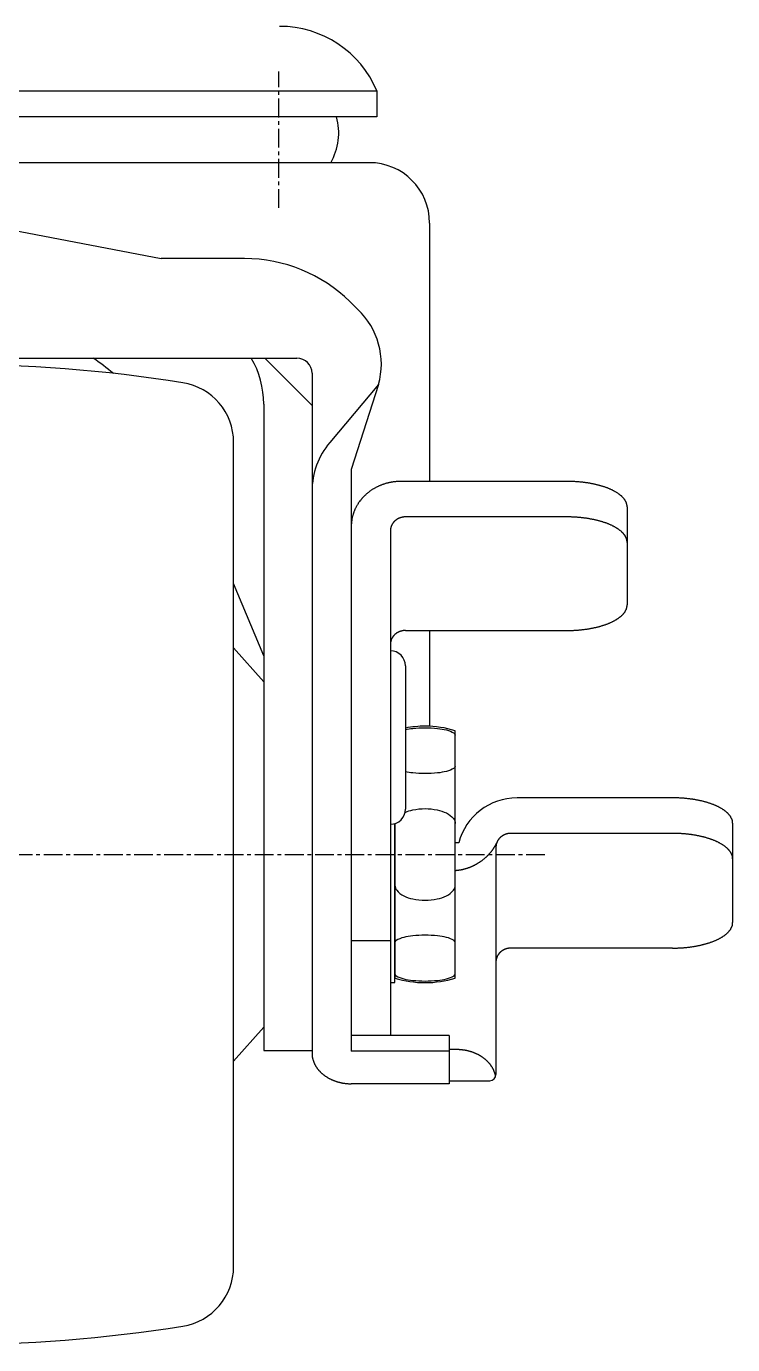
# Model space of a CAD drawing. Extents: x -3425 to -3153, y -902 to -450.
# Drawn here: x -3377.7 to -3330.8, y -720 to -632.6 of the extents above; entities that cross this region are included whole.
import ezdxf

# ---------------------------------------------------------------- set-up
doc = ezdxf.new("R2010")
doc.units = 0
doc.linetypes.add('CENTER', pattern=[2, 1.25, -0.25, 0.25, -0.25])
doc.layers.get('0').update_dxf_attribs({"linetype": 'CONTINUOUS'})
doc.layers.add('CENTER', color=1, linetype='CENTER')

msp = doc.modelspace()

# ---------------------------------------------------------------- linework, layer by layer
at = {"color": 7, "linetype": 'CONTINUOUS'}
for p, q in [((-3411.42, -636.875), (-3354.42, -636.875)), ((-3354.42, -636.875), (-3354.42, -638.594)), ((-3354.42, -638.594), (-3411.42, -638.594)), ((-3354.92, -641.632), (-3410.92, -641.632)), ((-3350.92, -645.632), (-3350.92, -662.761)), ((-3379.12, -645.989), (-3368.73, -647.992)), ((-3363.195, -647.992), (-3368.73, -647.992)), ((-3356.205, -650.841), (-3355.678, -651.356)), ((-3392.62, -654.592), (-3359.72, -654.592)), ((-3358.72, -657.723), (-3361.851, -654.592)), ((-3358.72, -655.592), (-3358.72, -700.65)), ((-3354.311, -656.338), (-3357.544, -660.177)), ((-3354.311, -656.338), (-3356.12, -661.979)), ((-3361.92, -657.632), (-3361.92, -700.492)), ((-3363.92, -714.813), (-3363.92, -660.171)), ((-3356.12, -661.979), (-3356.12, -700.537)), ((-3341.82, -662.761), (-3352.82, -662.761)), ((-3337.82, -664.452), (-3337.82, -670.956)), ((-3356.12, -665.752), (-3356.12, -699.492)), ((-3341.82, -665.118), (-3352.52, -665.118)), ((-3353.52, -666.024), (-3353.52, -699.492)), ((-3361.92, -674.321), (-3363.92, -669.533)), ((-3352.52, -672.647), (-3341.82, -672.647)), ((-3350.92, -672.647), (-3350.92, -678.999)), ((-3363.92, -673.792), (-3361.92, -676.042)), ((-3352.52, -674.992), (-3352.52, -684.492)), ((-3349.22, -695.692), (-3349.22, -679.292)), ((-3334.82, -683.74), (-3345.12, -683.74)), ((-3353.22, -685.446), (-3353.22, -695.692)), ((-3353.22, -695.992), (-3353.22, -685.446)), ((-3330.82, -685.43), (-3330.82, -692.013)), ((-3348.987, -686.717), (-3349.22, -686.717)), ((-3334.82, -686.096), (-3345.52, -686.096)), ((-3346.52, -687.002), (-3346.52, -702.092)), ((-3356.12, -693.202), (-3353.52, -693.202)), ((-3334.82, -693.703), (-3345.52, -693.703)), ((-3353.52, -695.992), (-3353.22, -695.992)), ((-3363.92, -701.192), (-3361.92, -698.942)), ((-3349.62, -699.492), (-3356.12, -699.492)), ((-3349.62, -699.492), (-3349.62, -702.697)), ((-3361.92, -700.492), (-3358.72, -700.492)), ((-3349.62, -700.537), (-3356.12, -700.537)), ((-3349.12, -700.433), (-3349.62, -700.433)), ((-3349.62, -702.492), (-3346.92, -702.492)), ((-3349.62, -702.697), (-3356.12, -702.697))]:
    msp.add_line(p, q, dxfattribs=at)
for points in [[(-3352.52, -679.216, -0.028148), (-3352.043, -679.141, -0.025435), (-3351.22, -679.099, -0.025435), (-3350.396, -679.141, -0.034987), (-3349.805, -679.243, -0.0739), (-3349.3, -679.45, -0.264449), (-3349.22, -679.591)], [(-3349.22, -681.64, -0.264449), (-3349.3, -681.781, -0.0739), (-3349.805, -681.988, -0.034987), (-3350.396, -682.091, -0.025435), (-3351.22, -682.133, -0.025435), (-3352.043, -682.091, -0.028148), (-3352.52, -682.015, -0.028148)], [(-3352.542, -684.704, -0.054071), (-3352.029, -684.54, -0.050387), (-3351.22, -684.458, -0.050387), (-3350.41, -684.54, -0.064221), (-3349.805, -684.746, -0.103862), (-3349.341, -685.111, -0.176531), (-3349.22, -685.443)], [(-3353.22, -689.54, 0.176531), (-3353.098, -689.873, 0.103862), (-3352.634, -690.237, 0.064221), (-3352.029, -690.444, 0.050387), (-3351.22, -690.526, 0.050387), (-3350.41, -690.444, 0.064221), (-3349.805, -690.237, 0.103862), (-3349.341, -689.873, 0.176531), (-3349.22, -689.54, 0.176531)], [(-3349.22, -693.344, 0.264449), (-3349.3, -693.203, 0.0739), (-3349.805, -692.995, 0.034987), (-3350.396, -692.893, 0.025435), (-3351.22, -692.851, 0.025435), (-3352.043, -692.893, 0.034987), (-3352.634, -692.995, 0.0739), (-3353.139, -693.203, 0.264449), (-3353.22, -693.344, 0.264449)], [(-3353.22, -695.392, 0.264449), (-3353.139, -695.534, 0.0739), (-3352.634, -695.741, 0.034987), (-3352.043, -695.843, 0.025435), (-3351.22, -695.885, 0.025435), (-3350.396, -695.843, 0.034987), (-3349.805, -695.741, 0.0739), (-3349.3, -695.534, 0.264449), (-3349.22, -695.392, 0.264449)]]:
    msp.add_lwpolyline(points, format="xyb", dxfattribs=at)
for points in [[(-3352.82, -662.761, 0), (-3352.86, -662.762, 0), (-3352.9, -662.762, 0), (-3352.94, -662.763, 0), (-3352.98, -662.765, 0), (-3353.02, -662.767, 0), (-3353.06, -662.77, 0), (-3353.1, -662.772, 0), (-3353.14, -662.776, 0), (-3353.18, -662.78, 0), (-3353.22, -662.784, 0), (-3353.26, -662.789, 0), (-3353.3, -662.794, 0), (-3353.34, -662.799, 0), (-3353.38, -662.805, 0), (-3353.42, -662.812, 0), (-3353.46, -662.819, 0), (-3353.5, -662.826, 0), (-3353.54, -662.834, 0), (-3353.58, -662.842, 0), (-3353.62, -662.851, 0), (-3353.66, -662.86, 0), (-3353.7, -662.87, 0), (-3353.74, -662.88, 0), (-3353.78, -662.89, 0), (-3353.82, -662.901, 0), (-3353.85, -662.912, 0), (-3353.89, -662.924, 0), (-3353.93, -662.936, 0), (-3353.97, -662.949, 0), (-3354.01, -662.962, 0), (-3354.04, -662.975, 0), (-3354.08, -662.989, 0), (-3354.12, -663.003, 0), (-3354.16, -663.018, 0), (-3354.19, -663.033, 0), (-3354.23, -663.049, 0), (-3354.27, -663.064, 0), (-3354.3, -663.081, 0), (-3354.34, -663.098, 0), (-3354.38, -663.115, 0), (-3354.41, -663.132, 0), (-3354.45, -663.15, 0), (-3354.48, -663.168, 0), (-3354.52, -663.187, 0), (-3354.55, -663.206, 0), (-3354.59, -663.225, 0), (-3354.62, -663.245, 0), (-3354.65, -663.265, 0), (-3354.69, -663.286, 0), (-3354.72, -663.307, 0), (-3354.75, -663.328, 0), (-3354.79, -663.35, 0), (-3354.82, -663.372, 0), (-3354.85, -663.394, 0), (-3354.88, -663.417, 0), (-3354.91, -663.44, 0), (-3354.94, -663.464, 0), (-3354.98, -663.488, 0), (-3355.01, -663.512, 0), (-3355.04, -663.536, 0), (-3355.07, -663.561, 0), (-3355.1, -663.586, 0), (-3355.12, -663.612, 0), (-3355.15, -663.637, 0), (-3355.18, -663.664, 0), (-3355.21, -663.69, 0), (-3355.24, -663.717, 0), (-3355.26, -663.744, 0), (-3355.29, -663.771, 0), (-3355.32, -663.799, 0), (-3355.34, -663.827, 0), (-3355.37, -663.855, 0), (-3355.4, -663.883, 0), (-3355.42, -663.912, 0), (-3355.45, -663.941, 0), (-3355.47, -663.971, 0), (-3355.49, -664, 0), (-3355.52, -664.03, 0), (-3355.54, -664.06, 0), (-3355.56, -664.091, 0), (-3355.59, -664.121, 0), (-3355.61, -664.152, 0), (-3355.63, -664.183, 0), (-3355.65, -664.215, 0), (-3355.67, -664.246, 0), (-3355.69, -664.278, 0), (-3355.71, -664.31, 0), (-3355.73, -664.342, 0), (-3355.75, -664.375, 0), (-3355.77, -664.408, 0), (-3355.79, -664.44, 0), (-3355.8, -664.474, 0), (-3355.82, -664.507, 0), (-3355.84, -664.54, 0), (-3355.85, -664.574, 0), (-3355.87, -664.608, 0), (-3355.88, -664.642, 0), (-3355.9, -664.676, 0), (-3355.91, -664.71, 0), (-3355.93, -664.745, 0), (-3355.94, -664.779, 0), (-3355.95, -664.814, 0), (-3355.97, -664.849, 0), (-3355.98, -664.884, 0), (-3355.99, -664.919, 0), (-3356, -664.955, 0), (-3356.01, -664.99, 0), (-3356.02, -665.026, 0), (-3356.03, -665.061, 0), (-3356.04, -665.097, 0), (-3356.05, -665.133, 0), (-3356.06, -665.169, 0), (-3356.06, -665.205, 0), (-3356.07, -665.241, 0), (-3356.08, -665.277, 0), (-3356.08, -665.313, 0), (-3356.09, -665.35, 0), (-3356.09, -665.386, 0), (-3356.1, -665.423, 0), (-3356.1, -665.459, 0), (-3356.11, -665.496, 0), (-3356.11, -665.532, 0), (-3356.11, -665.569, 0), (-3356.12, -665.606, 0), (-3356.12, -665.642, 0), (-3356.12, -665.679, 0), (-3356.12, -665.716, 0), (-3356.12, -665.752, 0)], [(-3337.82, -664.452, 0), (-3337.82, -664.431, 0), (-3337.82, -664.41, 0), (-3337.82, -664.39, 0), (-3337.82, -664.369, 0), (-3337.83, -664.348, 0), (-3337.83, -664.328, 0), (-3337.83, -664.307, 0), (-3337.84, -664.286, 0), (-3337.84, -664.266, 0), (-3337.85, -664.245, 0), (-3337.86, -664.224, 0), (-3337.86, -664.204, 0), (-3337.87, -664.183, 0), (-3337.88, -664.163, 0), (-3337.89, -664.142, 0), (-3337.9, -664.122, 0), (-3337.91, -664.102, 0), (-3337.92, -664.082, 0), (-3337.93, -664.061, 0), (-3337.94, -664.041, 0), (-3337.95, -664.021, 0), (-3337.96, -664.001, 0), (-3337.98, -663.981, 0), (-3337.99, -663.961, 0), (-3338.01, -663.941, 0), (-3338.02, -663.922, 0), (-3338.04, -663.902, 0), (-3338.05, -663.882, 0), (-3338.07, -663.863, 0), (-3338.09, -663.844, 0), (-3338.11, -663.824, 0), (-3338.12, -663.805, 0), (-3338.14, -663.786, 0), (-3338.16, -663.767, 0), (-3338.18, -663.748, 0), (-3338.2, -663.729, 0), (-3338.22, -663.71, 0), (-3338.25, -663.692, 0), (-3338.27, -663.673, 0), (-3338.29, -663.655, 0), (-3338.32, -663.637, 0), (-3338.34, -663.619, 0), (-3338.36, -663.601, 0), (-3338.39, -663.583, 0), (-3338.41, -663.565, 0), (-3338.44, -663.548, 0), (-3338.47, -663.53, 0), (-3338.49, -663.513, 0), (-3338.52, -663.496, 0), (-3338.55, -663.479, 0), (-3338.58, -663.462, 0), (-3338.61, -663.445, 0), (-3338.64, -663.428, 0), (-3338.67, -663.412, 0), (-3338.7, -663.396, 0), (-3338.73, -663.379, 0), (-3338.76, -663.364, 0), (-3338.79, -663.348, 0), (-3338.82, -663.332, 0), (-3338.86, -663.317, 0), (-3338.89, -663.301, 0), (-3338.92, -663.286, 0), (-3338.96, -663.271, 0), (-3338.99, -663.257, 0), (-3339.03, -663.242, 0), (-3339.06, -663.228, 0), (-3339.1, -663.213, 0), (-3339.13, -663.199, 0), (-3339.17, -663.186, 0), (-3339.21, -663.172, 0), (-3339.24, -663.158, 0), (-3339.28, -663.145, 0), (-3339.32, -663.132, 0), (-3339.36, -663.119, 0), (-3339.4, -663.107, 0), (-3339.44, -663.094, 0), (-3339.48, -663.082, 0), (-3339.52, -663.07, 0), (-3339.56, -663.058, 0), (-3339.6, -663.046, 0), (-3339.64, -663.035, 0), (-3339.68, -663.024, 0), (-3339.72, -663.013, 0), (-3339.76, -663.002, 0), (-3339.81, -662.991, 0), (-3339.85, -662.981, 0), (-3339.89, -662.971, 0), (-3339.93, -662.961, 0), (-3339.98, -662.951, 0), (-3340.02, -662.942, 0), (-3340.07, -662.933, 0), (-3340.11, -662.924, 0), (-3340.15, -662.915, 0), (-3340.2, -662.906, 0), (-3340.24, -662.898, 0), (-3340.29, -662.89, 0), (-3340.33, -662.882, 0), (-3340.38, -662.875, 0), (-3340.43, -662.867, 0), (-3340.47, -662.86, 0), (-3340.52, -662.853, 0), (-3340.56, -662.847, 0), (-3340.61, -662.84, 0), (-3340.66, -662.834, 0), (-3340.71, -662.828, 0), (-3340.75, -662.823, 0), (-3340.8, -662.817, 0), (-3340.85, -662.812, 0), (-3340.9, -662.807, 0), (-3340.94, -662.803, 0), (-3340.99, -662.798, 0), (-3341.04, -662.794, 0), (-3341.09, -662.79, 0), (-3341.14, -662.786, 0), (-3341.18, -662.783, 0), (-3341.23, -662.78, 0), (-3341.28, -662.777, 0), (-3341.33, -662.774, 0), (-3341.38, -662.772, 0), (-3341.43, -662.77, 0), (-3341.48, -662.768, 0), (-3341.53, -662.766, 0), (-3341.57, -662.765, 0), (-3341.62, -662.763, 0), (-3341.67, -662.763, 0), (-3341.72, -662.762, 0), (-3341.77, -662.762, 0), (-3341.82, -662.761, 0)], [(-3352.52, -665.118, 0), (-3352.53, -665.118, 0), (-3352.54, -665.118, 0), (-3352.56, -665.118, 0), (-3352.57, -665.119, 0), (-3352.58, -665.12, 0), (-3352.59, -665.12, 0), (-3352.61, -665.121, 0), (-3352.62, -665.122, 0), (-3352.63, -665.123, 0), (-3352.64, -665.125, 0), (-3352.65, -665.126, 0), (-3352.67, -665.128, 0), (-3352.68, -665.129, 0), (-3352.69, -665.131, 0), (-3352.7, -665.133, 0), (-3352.71, -665.135, 0), (-3352.73, -665.138, 0), (-3352.74, -665.14, 0), (-3352.75, -665.142, 0), (-3352.76, -665.145, 0), (-3352.77, -665.148, 0), (-3352.79, -665.151, 0), (-3352.8, -665.154, 0), (-3352.81, -665.157, 0), (-3352.82, -665.16, 0), (-3352.83, -665.164, 0), (-3352.84, -665.167, 0), (-3352.86, -665.171, 0), (-3352.87, -665.175, 0), (-3352.88, -665.179, 0), (-3352.89, -665.183, 0), (-3352.9, -665.187, 0), (-3352.91, -665.191, 0), (-3352.92, -665.196, 0), (-3352.94, -665.2, 0), (-3352.95, -665.205, 0), (-3352.96, -665.21, 0), (-3352.97, -665.215, 0), (-3352.98, -665.22, 0), (-3352.99, -665.225, 0), (-3353, -665.23, 0), (-3353.01, -665.236, 0), (-3353.02, -665.241, 0), (-3353.03, -665.247, 0), (-3353.04, -665.253, 0), (-3353.05, -665.258, 0), (-3353.06, -665.264, 0), (-3353.08, -665.271, 0), (-3353.09, -665.277, 0), (-3353.1, -665.283, 0), (-3353.11, -665.29, 0), (-3353.12, -665.296, 0), (-3353.13, -665.303, 0), (-3353.13, -665.31, 0), (-3353.14, -665.317, 0), (-3353.15, -665.324, 0), (-3353.16, -665.331, 0), (-3353.17, -665.338, 0), (-3353.18, -665.345, 0), (-3353.19, -665.353, 0), (-3353.2, -665.36, 0), (-3353.21, -665.368, 0), (-3353.22, -665.375, 0), (-3353.23, -665.383, 0), (-3353.24, -665.391, 0), (-3353.24, -665.399, 0), (-3353.25, -665.407, 0), (-3353.26, -665.416, 0), (-3353.27, -665.424, 0), (-3353.28, -665.432, 0), (-3353.28, -665.441, 0), (-3353.29, -665.449, 0), (-3353.3, -665.458, 0), (-3353.31, -665.467, 0), (-3353.32, -665.475, 0), (-3353.32, -665.484, 0), (-3353.33, -665.493, 0), (-3353.34, -665.502, 0), (-3353.34, -665.511, 0), (-3353.35, -665.521, 0), (-3353.36, -665.53, 0), (-3353.36, -665.539, 0), (-3353.37, -665.549, 0), (-3353.38, -665.558, 0), (-3353.38, -665.568, 0), (-3353.39, -665.577, 0), (-3353.4, -665.587, 0), (-3353.4, -665.597, 0), (-3353.41, -665.607, 0), (-3353.41, -665.617, 0), (-3353.42, -665.627, 0), (-3353.42, -665.637, 0), (-3353.43, -665.647, 0), (-3353.43, -665.657, 0), (-3353.44, -665.667, 0), (-3353.44, -665.677, 0), (-3353.45, -665.688, 0), (-3353.45, -665.698, 0), (-3353.46, -665.708, 0), (-3353.46, -665.719, 0), (-3353.47, -665.729, 0), (-3353.47, -665.74, 0), (-3353.47, -665.75, 0), (-3353.48, -665.761, 0), (-3353.48, -665.772, 0), (-3353.48, -665.782, 0), (-3353.49, -665.793, 0), (-3353.49, -665.804, 0), (-3353.49, -665.815, 0), (-3353.5, -665.826, 0), (-3353.5, -665.836, 0), (-3353.5, -665.847, 0), (-3353.5, -665.858, 0), (-3353.5, -665.869, 0), (-3353.51, -665.88, 0), (-3353.51, -665.891, 0), (-3353.51, -665.902, 0), (-3353.51, -665.913, 0), (-3353.51, -665.924, 0), (-3353.51, -665.935, 0), (-3353.52, -665.946, 0), (-3353.52, -665.957, 0), (-3353.52, -665.969, 0), (-3353.52, -665.98, 0), (-3353.52, -665.991, 0), (-3353.52, -666.002, 0), (-3353.52, -666.013, 0), (-3353.52, -666.024, 0)], [(-3337.82, -666.808, 0), (-3337.82, -666.788, 0), (-3337.82, -666.767, 0), (-3337.82, -666.746, 0), (-3337.82, -666.725, 0), (-3337.83, -666.705, 0), (-3337.83, -666.684, 0), (-3337.83, -666.663, 0), (-3337.84, -666.643, 0), (-3337.84, -666.622, 0), (-3337.85, -666.601, 0), (-3337.86, -666.581, 0), (-3337.86, -666.56, 0), (-3337.87, -666.54, 0), (-3337.88, -666.519, 0), (-3337.89, -666.499, 0), (-3337.9, -666.479, 0), (-3337.91, -666.458, 0), (-3337.92, -666.438, 0), (-3337.93, -666.418, 0), (-3337.94, -666.398, 0), (-3337.95, -666.377, 0), (-3337.96, -666.357, 0), (-3337.98, -666.337, 0), (-3337.99, -666.318, 0), (-3338.01, -666.298, 0), (-3338.02, -666.278, 0), (-3338.04, -666.258, 0), (-3338.05, -666.239, 0), (-3338.07, -666.219, 0), (-3338.09, -666.2, 0), (-3338.11, -666.181, 0), (-3338.12, -666.161, 0), (-3338.14, -666.142, 0), (-3338.16, -666.123, 0), (-3338.18, -666.104, 0), (-3338.2, -666.086, 0), (-3338.22, -666.067, 0), (-3338.25, -666.048, 0), (-3338.27, -666.03, 0), (-3338.29, -666.011, 0), (-3338.32, -665.993, 0), (-3338.34, -665.975, 0), (-3338.36, -665.957, 0), (-3338.39, -665.939, 0), (-3338.41, -665.922, 0), (-3338.44, -665.904, 0), (-3338.47, -665.886, 0), (-3338.49, -665.869, 0), (-3338.52, -665.852, 0), (-3338.55, -665.835, 0), (-3338.58, -665.818, 0), (-3338.61, -665.801, 0), (-3338.64, -665.785, 0), (-3338.67, -665.768, 0), (-3338.7, -665.752, 0), (-3338.73, -665.736, 0), (-3338.76, -665.72, 0), (-3338.79, -665.704, 0), (-3338.82, -665.689, 0), (-3338.86, -665.673, 0), (-3338.89, -665.658, 0), (-3338.92, -665.643, 0), (-3338.96, -665.628, 0), (-3338.99, -665.613, 0), (-3339.03, -665.598, 0), (-3339.06, -665.584, 0), (-3339.1, -665.57, 0), (-3339.13, -665.556, 0), (-3339.17, -665.542, 0), (-3339.21, -665.528, 0), (-3339.24, -665.515, 0), (-3339.28, -665.502, 0), (-3339.32, -665.489, 0), (-3339.36, -665.476, 0), (-3339.4, -665.463, 0), (-3339.44, -665.451, 0), (-3339.48, -665.438, 0), (-3339.52, -665.426, 0), (-3339.56, -665.414, 0), (-3339.6, -665.403, 0), (-3339.64, -665.391, 0), (-3339.68, -665.38, 0), (-3339.72, -665.369, 0), (-3339.76, -665.358, 0), (-3339.81, -665.348, 0), (-3339.85, -665.337, 0), (-3339.89, -665.327, 0), (-3339.93, -665.317, 0), (-3339.98, -665.308, 0), (-3340.02, -665.298, 0), (-3340.07, -665.289, 0), (-3340.11, -665.28, 0), (-3340.15, -665.271, 0), (-3340.2, -665.263, 0), (-3340.24, -665.255, 0), (-3340.29, -665.247, 0), (-3340.33, -665.239, 0), (-3340.38, -665.231, 0), (-3340.43, -665.224, 0), (-3340.47, -665.217, 0), (-3340.52, -665.21, 0), (-3340.56, -665.203, 0), (-3340.61, -665.197, 0), (-3340.66, -665.191, 0), (-3340.71, -665.185, 0), (-3340.75, -665.179, 0), (-3340.8, -665.174, 0), (-3340.85, -665.169, 0), (-3340.9, -665.164, 0), (-3340.94, -665.159, 0), (-3340.99, -665.155, 0), (-3341.04, -665.15, 0), (-3341.09, -665.146, 0), (-3341.14, -665.143, 0), (-3341.18, -665.139, 0), (-3341.23, -665.136, 0), (-3341.28, -665.133, 0), (-3341.33, -665.131, 0), (-3341.38, -665.128, 0), (-3341.43, -665.126, 0), (-3341.48, -665.124, 0), (-3341.53, -665.122, 0), (-3341.57, -665.121, 0), (-3341.62, -665.12, 0), (-3341.67, -665.119, 0), (-3341.72, -665.118, 0), (-3341.77, -665.118, 0), (-3341.82, -665.118, 0)], [(-3341.82, -672.647, 0), (-3341.77, -672.647, 0), (-3341.72, -672.646, 0), (-3341.67, -672.646, 0), (-3341.62, -672.645, 0), (-3341.57, -672.644, 0), (-3341.53, -672.642, 0), (-3341.48, -672.64, 0), (-3341.43, -672.639, 0), (-3341.38, -672.636, 0), (-3341.33, -672.634, 0), (-3341.28, -672.631, 0), (-3341.23, -672.628, 0), (-3341.18, -672.625, 0), (-3341.14, -672.622, 0), (-3341.09, -672.618, 0), (-3341.04, -672.614, 0), (-3340.99, -672.61, 0), (-3340.94, -672.606, 0), (-3340.9, -672.601, 0), (-3340.85, -672.596, 0), (-3340.8, -672.591, 0), (-3340.75, -672.585, 0), (-3340.71, -672.58, 0), (-3340.66, -672.574, 0), (-3340.61, -672.568, 0), (-3340.56, -672.561, 0), (-3340.52, -672.555, 0), (-3340.47, -672.548, 0), (-3340.43, -672.541, 0), (-3340.38, -672.533, 0), (-3340.33, -672.526, 0), (-3340.29, -672.518, 0), (-3340.24, -672.51, 0), (-3340.2, -672.502, 0), (-3340.15, -672.493, 0), (-3340.11, -672.484, 0), (-3340.07, -672.475, 0), (-3340.02, -672.466, 0), (-3339.98, -672.457, 0), (-3339.93, -672.447, 0), (-3339.89, -672.437, 0), (-3339.85, -672.427, 0), (-3339.81, -672.417, 0), (-3339.76, -672.406, 0), (-3339.72, -672.395, 0), (-3339.68, -672.384, 0), (-3339.64, -672.373, 0), (-3339.6, -672.362, 0), (-3339.56, -672.35, 0), (-3339.52, -672.338, 0), (-3339.48, -672.326, 0), (-3339.44, -672.314, 0), (-3339.4, -672.302, 0), (-3339.36, -672.289, 0), (-3339.32, -672.276, 0), (-3339.28, -672.263, 0), (-3339.24, -672.25, 0), (-3339.21, -672.236, 0), (-3339.17, -672.223, 0), (-3339.13, -672.209, 0), (-3339.1, -672.195, 0), (-3339.06, -672.181, 0), (-3339.03, -672.166, 0), (-3338.99, -672.152, 0), (-3338.96, -672.137, 0), (-3338.92, -672.122, 0), (-3338.89, -672.107, 0), (-3338.86, -672.091, 0), (-3338.82, -672.076, 0), (-3338.79, -672.06, 0), (-3338.76, -672.045, 0), (-3338.73, -672.029, 0), (-3338.7, -672.013, 0), (-3338.67, -671.996, 0), (-3338.64, -671.98, 0), (-3338.61, -671.963, 0), (-3338.58, -671.947, 0), (-3338.55, -671.93, 0), (-3338.52, -671.913, 0), (-3338.49, -671.895, 0), (-3338.47, -671.878, 0), (-3338.44, -671.861, 0), (-3338.41, -671.843, 0), (-3338.39, -671.825, 0), (-3338.36, -671.807, 0), (-3338.34, -671.789, 0), (-3338.32, -671.771, 0), (-3338.29, -671.753, 0), (-3338.27, -671.735, 0), (-3338.25, -671.716, 0), (-3338.22, -671.698, 0), (-3338.2, -671.679, 0), (-3338.18, -671.66, 0), (-3338.16, -671.641, 0), (-3338.14, -671.622, 0), (-3338.12, -671.603, 0), (-3338.11, -671.584, 0), (-3338.09, -671.565, 0), (-3338.07, -671.545, 0), (-3338.05, -671.526, 0), (-3338.04, -671.506, 0), (-3338.02, -671.487, 0), (-3338.01, -671.467, 0), (-3337.99, -671.447, 0), (-3337.98, -671.427, 0), (-3337.96, -671.407, 0), (-3337.95, -671.387, 0), (-3337.94, -671.367, 0), (-3337.93, -671.347, 0), (-3337.92, -671.327, 0), (-3337.91, -671.306, 0), (-3337.9, -671.286, 0), (-3337.89, -671.266, 0), (-3337.88, -671.245, 0), (-3337.87, -671.225, 0), (-3337.86, -671.204, 0), (-3337.86, -671.184, 0), (-3337.85, -671.163, 0), (-3337.84, -671.143, 0), (-3337.84, -671.122, 0), (-3337.83, -671.101, 0), (-3337.83, -671.081, 0), (-3337.83, -671.06, 0), (-3337.82, -671.039, 0), (-3337.82, -671.018, 0), (-3337.82, -670.998, 0), (-3337.82, -670.977, 0), (-3337.82, -670.956, 0)], [(-3352.52, -672.647, 0), (-3352.53, -672.647, 0), (-3352.54, -672.647, 0), (-3352.56, -672.647, 0), (-3352.57, -672.648, 0), (-3352.58, -672.648, 0), (-3352.59, -672.649, 0), (-3352.61, -672.65, 0), (-3352.62, -672.651, 0), (-3352.63, -672.652, 0), (-3352.64, -672.654, 0), (-3352.65, -672.655, 0), (-3352.67, -672.657, 0), (-3352.68, -672.658, 0), (-3352.69, -672.66, 0), (-3352.7, -672.662, 0), (-3352.71, -672.664, 0), (-3352.73, -672.666, 0), (-3352.74, -672.669, 0), (-3352.75, -672.671, 0), (-3352.76, -672.674, 0), (-3352.77, -672.677, 0), (-3352.79, -672.68, 0), (-3352.8, -672.683, 0), (-3352.81, -672.686, 0), (-3352.82, -672.689, 0), (-3352.83, -672.692, 0), (-3352.84, -672.696, 0), (-3352.86, -672.7, 0), (-3352.87, -672.703, 0), (-3352.88, -672.707, 0), (-3352.89, -672.711, 0), (-3352.9, -672.716, 0), (-3352.91, -672.72, 0), (-3352.92, -672.724, 0), (-3352.94, -672.729, 0), (-3352.95, -672.734, 0), (-3352.96, -672.739, 0), (-3352.97, -672.743, 0), (-3352.98, -672.749, 0), (-3352.99, -672.754, 0), (-3353, -672.759, 0), (-3353.01, -672.764, 0), (-3353.02, -672.77, 0), (-3353.03, -672.776, 0), (-3353.04, -672.781, 0), (-3353.05, -672.787, 0), (-3353.06, -672.793, 0), (-3353.08, -672.799, 0), (-3353.09, -672.806, 0), (-3353.1, -672.812, 0), (-3353.11, -672.818, 0), (-3353.12, -672.825, 0), (-3353.13, -672.832, 0), (-3353.13, -672.839, 0), (-3353.14, -672.845, 0), (-3353.15, -672.852, 0), (-3353.16, -672.86, 0), (-3353.17, -672.867, 0), (-3353.18, -672.874, 0), (-3353.19, -672.881, 0), (-3353.2, -672.889, 0), (-3353.21, -672.897, 0), (-3353.22, -672.904, 0), (-3353.23, -672.912, 0), (-3353.24, -672.92, 0), (-3353.24, -672.928, 0), (-3353.25, -672.936, 0), (-3353.26, -672.944, 0), (-3353.27, -672.953, 0), (-3353.28, -672.961, 0), (-3353.28, -672.97, 0), (-3353.29, -672.978, 0), (-3353.3, -672.987, 0), (-3353.31, -672.995, 0), (-3353.32, -673.004, 0), (-3353.32, -673.013, 0), (-3353.33, -673.022, 0), (-3353.34, -673.031, 0), (-3353.34, -673.04, 0), (-3353.35, -673.049, 0), (-3353.36, -673.059, 0), (-3353.36, -673.068, 0), (-3353.37, -673.078, 0), (-3353.38, -673.087, 0), (-3353.38, -673.097, 0), (-3353.39, -673.106, 0), (-3353.4, -673.116, 0), (-3353.4, -673.126, 0), (-3353.41, -673.136, 0), (-3353.41, -673.146, 0), (-3353.42, -673.155, 0), (-3353.42, -673.166, 0), (-3353.43, -673.176, 0), (-3353.43, -673.186, 0), (-3353.44, -673.196, 0), (-3353.44, -673.206, 0), (-3353.45, -673.216, 0), (-3353.45, -673.227, 0), (-3353.46, -673.237, 0), (-3353.46, -673.248, 0), (-3353.47, -673.258, 0), (-3353.47, -673.269, 0), (-3353.47, -673.279, 0), (-3353.48, -673.29, 0), (-3353.48, -673.301, 0), (-3353.48, -673.311, 0), (-3353.49, -673.322, 0), (-3353.49, -673.333, 0), (-3353.49, -673.344, 0), (-3353.5, -673.354, 0), (-3353.5, -673.365, 0), (-3353.5, -673.376, 0), (-3353.5, -673.387, 0), (-3353.5, -673.398, 0), (-3353.51, -673.409, 0), (-3353.51, -673.42, 0), (-3353.51, -673.431, 0), (-3353.51, -673.442, 0), (-3353.51, -673.453, 0), (-3353.51, -673.464, 0), (-3353.52, -673.475, 0), (-3353.52, -673.486, 0), (-3353.52, -673.497, 0), (-3353.52, -673.509, 0), (-3353.52, -673.52, 0), (-3353.52, -673.531, 0), (-3353.52, -673.542, 0), (-3353.52, -673.553, 0)], [(-3330.82, -685.43, 0), (-3330.82, -685.409, 0), (-3330.82, -685.389, 0), (-3330.82, -685.368, 0), (-3330.82, -685.347, 0), (-3330.83, -685.326, 0), (-3330.83, -685.306, 0), (-3330.83, -685.285, 0), (-3330.84, -685.264, 0), (-3330.84, -685.244, 0), (-3330.85, -685.223, 0), (-3330.86, -685.203, 0), (-3330.86, -685.182, 0), (-3330.87, -685.162, 0), (-3330.88, -685.141, 0), (-3330.89, -685.121, 0), (-3330.9, -685.1, 0), (-3330.91, -685.08, 0), (-3330.92, -685.06, 0), (-3330.93, -685.04, 0), (-3330.94, -685.019, 0), (-3330.95, -684.999, 0), (-3330.96, -684.979, 0), (-3330.98, -684.959, 0), (-3330.99, -684.939, 0), (-3331.01, -684.92, 0), (-3331.02, -684.9, 0), (-3331.04, -684.88, 0), (-3331.05, -684.861, 0), (-3331.07, -684.841, 0), (-3331.09, -684.822, 0), (-3331.11, -684.802, 0), (-3331.12, -684.783, 0), (-3331.14, -684.764, 0), (-3331.16, -684.745, 0), (-3331.18, -684.726, 0), (-3331.2, -684.707, 0), (-3331.22, -684.689, 0), (-3331.25, -684.67, 0), (-3331.27, -684.652, 0), (-3331.29, -684.633, 0), (-3331.32, -684.615, 0), (-3331.34, -684.597, 0), (-3331.36, -684.579, 0), (-3331.39, -684.561, 0), (-3331.41, -684.543, 0), (-3331.44, -684.526, 0), (-3331.47, -684.508, 0), (-3331.49, -684.491, 0), (-3331.52, -684.474, 0), (-3331.55, -684.457, 0), (-3331.58, -684.44, 0), (-3331.61, -684.423, 0), (-3331.64, -684.407, 0), (-3331.67, -684.39, 0), (-3331.7, -684.374, 0), (-3331.73, -684.358, 0), (-3331.76, -684.342, 0), (-3331.79, -684.326, 0), (-3331.82, -684.31, 0), (-3331.86, -684.295, 0), (-3331.89, -684.28, 0), (-3331.92, -684.265, 0), (-3331.96, -684.25, 0), (-3331.99, -684.235, 0), (-3332.03, -684.22, 0), (-3332.06, -684.206, 0), (-3332.1, -684.192, 0), (-3332.13, -684.178, 0), (-3332.17, -684.164, 0), (-3332.21, -684.15, 0), (-3332.24, -684.137, 0), (-3332.28, -684.123, 0), (-3332.32, -684.11, 0), (-3332.36, -684.097, 0), (-3332.4, -684.085, 0), (-3332.44, -684.072, 0), (-3332.48, -684.06, 0), (-3332.52, -684.048, 0), (-3332.56, -684.036, 0), (-3332.6, -684.025, 0), (-3332.64, -684.013, 0), (-3332.68, -684.002, 0), (-3332.72, -683.991, 0), (-3332.76, -683.98, 0), (-3332.81, -683.97, 0), (-3332.85, -683.959, 0), (-3332.89, -683.949, 0), (-3332.93, -683.939, 0), (-3332.98, -683.93, 0), (-3333.02, -683.92, 0), (-3333.07, -683.911, 0), (-3333.11, -683.902, 0), (-3333.15, -683.893, 0), (-3333.2, -683.885, 0), (-3333.24, -683.876, 0), (-3333.29, -683.868, 0), (-3333.33, -683.861, 0), (-3333.38, -683.853, 0), (-3333.43, -683.846, 0), (-3333.47, -683.839, 0), (-3333.52, -683.832, 0), (-3333.56, -683.825, 0), (-3333.61, -683.819, 0), (-3333.66, -683.812, 0), (-3333.71, -683.807, 0), (-3333.75, -683.801, 0), (-3333.8, -683.796, 0), (-3333.85, -683.79, 0), (-3333.9, -683.785, 0), (-3333.94, -683.781, 0), (-3333.99, -683.776, 0), (-3334.04, -683.772, 0), (-3334.09, -683.768, 0), (-3334.14, -683.765, 0), (-3334.18, -683.761, 0), (-3334.23, -683.758, 0), (-3334.28, -683.755, 0), (-3334.33, -683.752, 0), (-3334.38, -683.75, 0), (-3334.43, -683.748, 0), (-3334.48, -683.746, 0), (-3334.53, -683.744, 0), (-3334.57, -683.743, 0), (-3334.62, -683.742, 0), (-3334.67, -683.741, 0), (-3334.72, -683.74, 0), (-3334.77, -683.74, 0), (-3334.82, -683.74, 0)], [(-3349.22, -688.552, 0), (-3349.19, -688.55, 0), (-3349.17, -688.548, 0), (-3349.14, -688.546, 0), (-3349.11, -688.544, 0), (-3349.09, -688.541, 0), (-3349.06, -688.538, 0), (-3349.04, -688.535, 0), (-3349.01, -688.532, 0), (-3348.98, -688.528, 0), (-3348.96, -688.525, 0), (-3348.93, -688.521, 0), (-3348.9, -688.516, 0), (-3348.88, -688.512, 0), (-3348.85, -688.507, 0), (-3348.83, -688.503, 0), (-3348.8, -688.497, 0), (-3348.77, -688.492, 0), (-3348.75, -688.487, 0), (-3348.72, -688.481, 0), (-3348.69, -688.475, 0), (-3348.67, -688.469, 0), (-3348.64, -688.462, 0), (-3348.62, -688.455, 0), (-3348.59, -688.449, 0), (-3348.56, -688.442, 0), (-3348.54, -688.434, 0), (-3348.51, -688.427, 0), (-3348.49, -688.419, 0), (-3348.46, -688.411, 0), (-3348.43, -688.403, 0), (-3348.41, -688.394, 0), (-3348.38, -688.386, 0), (-3348.36, -688.377, 0), (-3348.33, -688.368, 0), (-3348.31, -688.358, 0), (-3348.28, -688.349, 0), (-3348.25, -688.339, 0), (-3348.23, -688.329, 0), (-3348.2, -688.319, 0), (-3348.18, -688.309, 0), (-3348.15, -688.298, 0), (-3348.13, -688.288, 0), (-3348.1, -688.277, 0), (-3348.08, -688.266, 0), (-3348.05, -688.254, 0), (-3348.03, -688.243, 0), (-3348, -688.231, 0), (-3347.98, -688.219, 0), (-3347.96, -688.207, 0), (-3347.93, -688.194, 0), (-3347.91, -688.182, 0), (-3347.88, -688.169, 0), (-3347.86, -688.156, 0), (-3347.83, -688.143, 0), (-3347.81, -688.13, 0), (-3347.79, -688.116, 0), (-3347.76, -688.102, 0), (-3347.74, -688.089, 0), (-3347.72, -688.074, 0), (-3347.69, -688.06, 0), (-3347.67, -688.046, 0), (-3347.65, -688.031, 0), (-3347.62, -688.016, 0), (-3347.6, -688.001, 0), (-3347.58, -687.986, 0), (-3347.55, -687.971, 0), (-3347.53, -687.955, 0), (-3347.51, -687.939, 0), (-3347.49, -687.923, 0), (-3347.47, -687.907, 0), (-3347.44, -687.891, 0), (-3347.42, -687.875, 0), (-3347.4, -687.858, 0), (-3347.38, -687.841, 0), (-3347.36, -687.824, 0), (-3347.34, -687.807, 0), (-3347.31, -687.79, 0), (-3347.29, -687.773, 0), (-3347.27, -687.755, 0), (-3347.25, -687.737, 0), (-3347.23, -687.72, 0), (-3347.21, -687.701, 0), (-3347.19, -687.683, 0), (-3347.17, -687.665, 0), (-3347.15, -687.646, 0), (-3347.13, -687.628, 0), (-3347.11, -687.609, 0), (-3347.09, -687.59, 0), (-3347.07, -687.571, 0), (-3347.05, -687.552, 0), (-3347.04, -687.533, 0), (-3347.02, -687.513, 0), (-3347, -687.493, 0), (-3346.98, -687.474, 0), (-3346.96, -687.454, 0), (-3346.94, -687.434, 0), (-3346.93, -687.414, 0), (-3346.91, -687.393, 0), (-3346.89, -687.373, 0), (-3346.87, -687.352, 0), (-3346.86, -687.332, 0), (-3346.84, -687.311, 0), (-3346.82, -687.29, 0), (-3346.81, -687.269, 0), (-3346.79, -687.248, 0), (-3346.77, -687.227, 0), (-3346.76, -687.206, 0), (-3346.74, -687.184, 0), (-3346.73, -687.163, 0), (-3346.71, -687.141, 0), (-3346.7, -687.119, 0), (-3346.68, -687.097, 0), (-3346.67, -687.076, 0), (-3346.65, -687.053, 0), (-3346.64, -687.031, 0), (-3346.63, -687.009, 0), (-3346.61, -686.987, 0), (-3346.6, -686.964, 0), (-3346.59, -686.942, 0), (-3346.57, -686.919, 0), (-3346.56, -686.897, 0), (-3346.55, -686.874, 0), (-3346.53, -686.851, 0), (-3346.52, -686.828, 0), (-3346.51, -686.805, 0), (-3346.5, -686.782, 0), (-3346.49, -686.759, 0), (-3346.48, -686.736, 0)], [(-3345.52, -686.096, 0), (-3345.53, -686.096, 0), (-3345.54, -686.096, 0), (-3345.56, -686.097, 0), (-3345.57, -686.097, 0), (-3345.58, -686.098, 0), (-3345.59, -686.099, 0), (-3345.61, -686.099, 0), (-3345.62, -686.1, 0), (-3345.63, -686.102, 0), (-3345.64, -686.103, 0), (-3345.65, -686.104, 0), (-3345.67, -686.106, 0), (-3345.68, -686.108, 0), (-3345.69, -686.109, 0), (-3345.7, -686.111, 0), (-3345.71, -686.114, 0), (-3345.73, -686.116, 0), (-3345.74, -686.118, 0), (-3345.75, -686.121, 0), (-3345.76, -686.123, 0), (-3345.77, -686.126, 0), (-3345.79, -686.129, 0), (-3345.8, -686.132, 0), (-3345.81, -686.135, 0), (-3345.82, -686.138, 0), (-3345.83, -686.142, 0), (-3345.84, -686.145, 0), (-3345.86, -686.149, 0), (-3345.87, -686.153, 0), (-3345.88, -686.157, 0), (-3345.89, -686.161, 0), (-3345.9, -686.165, 0), (-3345.91, -686.169, 0), (-3345.92, -686.174, 0), (-3345.94, -686.178, 0), (-3345.95, -686.183, 0), (-3345.96, -686.188, 0), (-3345.97, -686.193, 0), (-3345.98, -686.198, 0), (-3345.99, -686.203, 0), (-3346, -686.208, 0), (-3346.01, -686.214, 0), (-3346.02, -686.219, 0), (-3346.03, -686.225, 0), (-3346.04, -686.231, 0), (-3346.05, -686.237, 0), (-3346.06, -686.243, 0), (-3346.08, -686.249, 0), (-3346.09, -686.255, 0), (-3346.1, -686.261, 0), (-3346.11, -686.268, 0), (-3346.12, -686.274, 0), (-3346.13, -686.281, 0), (-3346.13, -686.288, 0), (-3346.14, -686.295, 0), (-3346.15, -686.302, 0), (-3346.16, -686.309, 0), (-3346.17, -686.316, 0), (-3346.18, -686.323, 0), (-3346.19, -686.331, 0), (-3346.2, -686.338, 0), (-3346.21, -686.346, 0), (-3346.22, -686.354, 0), (-3346.23, -686.362, 0), (-3346.24, -686.369, 0), (-3346.24, -686.377, 0), (-3346.25, -686.386, 0), (-3346.26, -686.394, 0), (-3346.27, -686.402, 0), (-3346.28, -686.41, 0), (-3346.28, -686.419, 0), (-3346.29, -686.427, 0), (-3346.3, -686.436, 0), (-3346.31, -686.445, 0), (-3346.32, -686.454, 0), (-3346.32, -686.463, 0), (-3346.33, -686.471, 0), (-3346.34, -686.481, 0), (-3346.34, -686.49, 0), (-3346.35, -686.499, 0), (-3346.36, -686.508, 0), (-3346.36, -686.518, 0), (-3346.37, -686.527, 0), (-3346.38, -686.536, 0), (-3346.38, -686.546, 0), (-3346.39, -686.556, 0), (-3346.4, -686.565, 0), (-3346.4, -686.575, 0), (-3346.41, -686.585, 0), (-3346.41, -686.595, 0), (-3346.42, -686.605, 0), (-3346.42, -686.615, 0), (-3346.43, -686.625, 0), (-3346.43, -686.635, 0), (-3346.44, -686.645, 0), (-3346.44, -686.656, 0), (-3346.45, -686.666, 0), (-3346.45, -686.676, 0), (-3346.46, -686.687, 0), (-3346.46, -686.697, 0), (-3346.47, -686.708, 0), (-3346.47, -686.718, 0), (-3346.47, -686.729, 0), (-3346.48, -686.739, 0), (-3346.48, -686.75, 0), (-3346.48, -686.761, 0), (-3346.49, -686.771, 0), (-3346.49, -686.782, 0), (-3346.49, -686.793, 0), (-3346.5, -686.804, 0), (-3346.5, -686.815, 0), (-3346.5, -686.826, 0), (-3346.5, -686.837, 0), (-3346.5, -686.847, 0), (-3346.51, -686.858, 0), (-3346.51, -686.869, 0), (-3346.51, -686.88, 0), (-3346.51, -686.891, 0), (-3346.51, -686.902, 0), (-3346.51, -686.914, 0), (-3346.52, -686.925, 0), (-3346.52, -686.936, 0), (-3346.52, -686.947, 0), (-3346.52, -686.958, 0), (-3346.52, -686.969, 0), (-3346.52, -686.98, 0), (-3346.52, -686.991, 0), (-3346.52, -687.002, 0)], [(-3330.82, -687.787, 0), (-3330.82, -687.766, 0), (-3330.82, -687.745, 0), (-3330.82, -687.724, 0), (-3330.82, -687.704, 0), (-3330.83, -687.683, 0), (-3330.83, -687.662, 0), (-3330.83, -687.642, 0), (-3330.84, -687.621, 0), (-3330.84, -687.6, 0), (-3330.85, -687.58, 0), (-3330.86, -687.559, 0), (-3330.86, -687.539, 0), (-3330.87, -687.518, 0), (-3330.88, -687.498, 0), (-3330.89, -687.477, 0), (-3330.9, -687.457, 0), (-3330.91, -687.436, 0), (-3330.92, -687.416, 0), (-3330.93, -687.396, 0), (-3330.94, -687.376, 0), (-3330.95, -687.356, 0), (-3330.96, -687.336, 0), (-3330.98, -687.316, 0), (-3330.99, -687.296, 0), (-3331.01, -687.276, 0), (-3331.02, -687.256, 0), (-3331.04, -687.237, 0), (-3331.05, -687.217, 0), (-3331.07, -687.198, 0), (-3331.09, -687.178, 0), (-3331.11, -687.159, 0), (-3331.12, -687.14, 0), (-3331.14, -687.121, 0), (-3331.16, -687.102, 0), (-3331.18, -687.083, 0), (-3331.2, -687.064, 0), (-3331.22, -687.045, 0), (-3331.25, -687.027, 0), (-3331.27, -687.008, 0), (-3331.29, -686.99, 0), (-3331.32, -686.971, 0), (-3331.34, -686.953, 0), (-3331.36, -686.935, 0), (-3331.39, -686.917, 0), (-3331.41, -686.9, 0), (-3331.44, -686.882, 0), (-3331.47, -686.865, 0), (-3331.49, -686.847, 0), (-3331.52, -686.83, 0), (-3331.55, -686.813, 0), (-3331.58, -686.796, 0), (-3331.61, -686.78, 0), (-3331.64, -686.763, 0), (-3331.67, -686.747, 0), (-3331.7, -686.73, 0), (-3331.73, -686.714, 0), (-3331.76, -686.698, 0), (-3331.79, -686.682, 0), (-3331.82, -686.667, 0), (-3331.86, -686.651, 0), (-3331.89, -686.636, 0), (-3331.92, -686.621, 0), (-3331.96, -686.606, 0), (-3331.99, -686.591, 0), (-3332.03, -686.577, 0), (-3332.06, -686.562, 0), (-3332.1, -686.548, 0), (-3332.13, -686.534, 0), (-3332.17, -686.52, 0), (-3332.21, -686.507, 0), (-3332.24, -686.493, 0), (-3332.28, -686.48, 0), (-3332.32, -686.467, 0), (-3332.36, -686.454, 0), (-3332.4, -686.441, 0), (-3332.44, -686.429, 0), (-3332.48, -686.417, 0), (-3332.52, -686.404, 0), (-3332.56, -686.393, 0), (-3332.6, -686.381, 0), (-3332.64, -686.37, 0), (-3332.68, -686.358, 0), (-3332.72, -686.347, 0), (-3332.76, -686.337, 0), (-3332.81, -686.326, 0), (-3332.85, -686.316, 0), (-3332.89, -686.306, 0), (-3332.93, -686.296, 0), (-3332.98, -686.286, 0), (-3333.02, -686.277, 0), (-3333.07, -686.267, 0), (-3333.11, -686.258, 0), (-3333.15, -686.25, 0), (-3333.2, -686.241, 0), (-3333.24, -686.233, 0), (-3333.29, -686.225, 0), (-3333.33, -686.217, 0), (-3333.38, -686.209, 0), (-3333.43, -686.202, 0), (-3333.47, -686.195, 0), (-3333.52, -686.188, 0), (-3333.56, -686.181, 0), (-3333.61, -686.175, 0), (-3333.66, -686.169, 0), (-3333.71, -686.163, 0), (-3333.75, -686.157, 0), (-3333.8, -686.152, 0), (-3333.85, -686.147, 0), (-3333.9, -686.142, 0), (-3333.94, -686.137, 0), (-3333.99, -686.133, 0), (-3334.04, -686.129, 0), (-3334.09, -686.125, 0), (-3334.14, -686.121, 0), (-3334.18, -686.118, 0), (-3334.23, -686.114, 0), (-3334.28, -686.111, 0), (-3334.33, -686.109, 0), (-3334.38, -686.106, 0), (-3334.43, -686.104, 0), (-3334.48, -686.102, 0), (-3334.53, -686.101, 0), (-3334.57, -686.099, 0), (-3334.62, -686.098, 0), (-3334.67, -686.097, 0), (-3334.72, -686.097, 0), (-3334.77, -686.096, 0), (-3334.82, -686.096, 0)], [(-3334.82, -693.703, 0), (-3334.77, -693.703, 0), (-3334.72, -693.703, 0), (-3334.67, -693.702, 0), (-3334.62, -693.701, 0), (-3334.57, -693.7, 0), (-3334.53, -693.699, 0), (-3334.48, -693.697, 0), (-3334.43, -693.695, 0), (-3334.38, -693.693, 0), (-3334.33, -693.691, 0), (-3334.28, -693.688, 0), (-3334.23, -693.685, 0), (-3334.18, -693.682, 0), (-3334.14, -693.678, 0), (-3334.09, -693.675, 0), (-3334.04, -693.671, 0), (-3333.99, -693.667, 0), (-3333.94, -693.662, 0), (-3333.9, -693.657, 0), (-3333.85, -693.653, 0), (-3333.8, -693.647, 0), (-3333.75, -693.642, 0), (-3333.71, -693.636, 0), (-3333.66, -693.63, 0), (-3333.61, -693.624, 0), (-3333.56, -693.618, 0), (-3333.52, -693.611, 0), (-3333.47, -693.604, 0), (-3333.43, -693.597, 0), (-3333.38, -693.59, 0), (-3333.33, -693.582, 0), (-3333.29, -693.575, 0), (-3333.24, -693.566, 0), (-3333.2, -693.558, 0), (-3333.15, -693.55, 0), (-3333.11, -693.541, 0), (-3333.07, -693.532, 0), (-3333.02, -693.523, 0), (-3332.98, -693.513, 0), (-3332.93, -693.504, 0), (-3332.89, -693.494, 0), (-3332.85, -693.484, 0), (-3332.81, -693.473, 0), (-3332.76, -693.463, 0), (-3332.72, -693.452, 0), (-3332.68, -693.441, 0), (-3332.64, -693.43, 0), (-3332.6, -693.418, 0), (-3332.56, -693.407, 0), (-3332.52, -693.395, 0), (-3332.48, -693.383, 0), (-3332.44, -693.371, 0), (-3332.4, -693.358, 0), (-3332.36, -693.345, 0), (-3332.32, -693.333, 0), (-3332.28, -693.319, 0), (-3332.24, -693.306, 0), (-3332.21, -693.293, 0), (-3332.17, -693.279, 0), (-3332.13, -693.265, 0), (-3332.1, -693.251, 0), (-3332.06, -693.237, 0), (-3332.03, -693.223, 0), (-3331.99, -693.208, 0), (-3331.96, -693.193, 0), (-3331.92, -693.178, 0), (-3331.89, -693.163, 0), (-3331.86, -693.148, 0), (-3331.82, -693.133, 0), (-3331.79, -693.117, 0), (-3331.76, -693.101, 0), (-3331.73, -693.085, 0), (-3331.7, -693.069, 0), (-3331.67, -693.053, 0), (-3331.64, -693.036, 0), (-3331.61, -693.02, 0), (-3331.58, -693.003, 0), (-3331.55, -692.986, 0), (-3331.52, -692.969, 0), (-3331.49, -692.952, 0), (-3331.47, -692.935, 0), (-3331.44, -692.917, 0), (-3331.41, -692.9, 0), (-3331.39, -692.882, 0), (-3331.36, -692.864, 0), (-3331.34, -692.846, 0), (-3331.32, -692.828, 0), (-3331.29, -692.81, 0), (-3331.27, -692.791, 0), (-3331.25, -692.773, 0), (-3331.22, -692.754, 0), (-3331.2, -692.736, 0), (-3331.18, -692.717, 0), (-3331.16, -692.698, 0), (-3331.14, -692.679, 0), (-3331.12, -692.66, 0), (-3331.11, -692.64, 0), (-3331.09, -692.621, 0), (-3331.07, -692.602, 0), (-3331.05, -692.582, 0), (-3331.04, -692.563, 0), (-3331.02, -692.543, 0), (-3331.01, -692.523, 0), (-3330.99, -692.503, 0), (-3330.98, -692.484, 0), (-3330.96, -692.464, 0), (-3330.95, -692.444, 0), (-3330.94, -692.423, 0), (-3330.93, -692.403, 0), (-3330.92, -692.383, 0), (-3330.91, -692.363, 0), (-3330.9, -692.343, 0), (-3330.89, -692.322, 0), (-3330.88, -692.302, 0), (-3330.87, -692.281, 0), (-3330.86, -692.261, 0), (-3330.86, -692.24, 0), (-3330.85, -692.22, 0), (-3330.84, -692.199, 0), (-3330.84, -692.178, 0), (-3330.83, -692.158, 0), (-3330.83, -692.137, 0), (-3330.83, -692.116, 0), (-3330.82, -692.096, 0), (-3330.82, -692.075, 0), (-3330.82, -692.054, 0), (-3330.82, -692.033, 0), (-3330.82, -692.013, 0)], [(-3345.52, -693.703, 0), (-3345.53, -693.703, 0), (-3345.54, -693.703, 0), (-3345.56, -693.704, 0), (-3345.57, -693.704, 0), (-3345.58, -693.705, 0), (-3345.59, -693.706, 0), (-3345.61, -693.707, 0), (-3345.62, -693.708, 0), (-3345.63, -693.709, 0), (-3345.64, -693.71, 0), (-3345.65, -693.712, 0), (-3345.67, -693.713, 0), (-3345.68, -693.715, 0), (-3345.69, -693.717, 0), (-3345.7, -693.719, 0), (-3345.71, -693.721, 0), (-3345.73, -693.723, 0), (-3345.74, -693.725, 0), (-3345.75, -693.728, 0), (-3345.76, -693.731, 0), (-3345.77, -693.733, 0), (-3345.79, -693.736, 0), (-3345.8, -693.739, 0), (-3345.81, -693.742, 0), (-3345.82, -693.746, 0), (-3345.83, -693.749, 0), (-3345.84, -693.753, 0), (-3345.86, -693.757, 0), (-3345.87, -693.76, 0), (-3345.88, -693.764, 0), (-3345.89, -693.768, 0), (-3345.9, -693.773, 0), (-3345.91, -693.777, 0), (-3345.92, -693.781, 0), (-3345.94, -693.786, 0), (-3345.95, -693.791, 0), (-3345.96, -693.796, 0), (-3345.97, -693.801, 0), (-3345.98, -693.806, 0), (-3345.99, -693.811, 0), (-3346, -693.816, 0), (-3346.01, -693.822, 0), (-3346.02, -693.827, 0), (-3346.03, -693.833, 0), (-3346.04, -693.839, 0), (-3346.05, -693.845, 0), (-3346.06, -693.851, 0), (-3346.08, -693.857, 0), (-3346.09, -693.863, 0), (-3346.1, -693.87, 0), (-3346.11, -693.876, 0), (-3346.12, -693.883, 0), (-3346.13, -693.889, 0), (-3346.13, -693.896, 0), (-3346.14, -693.903, 0), (-3346.15, -693.91, 0), (-3346.16, -693.917, 0), (-3346.17, -693.925, 0), (-3346.18, -693.932, 0), (-3346.19, -693.94, 0), (-3346.2, -693.947, 0), (-3346.21, -693.955, 0), (-3346.22, -693.963, 0), (-3346.23, -693.97, 0), (-3346.24, -693.978, 0), (-3346.24, -693.986, 0), (-3346.25, -693.995, 0), (-3346.26, -694.003, 0), (-3346.27, -694.011, 0), (-3346.28, -694.02, 0), (-3346.28, -694.028, 0), (-3346.29, -694.037, 0), (-3346.3, -694.045, 0), (-3346.31, -694.054, 0), (-3346.32, -694.063, 0), (-3346.32, -694.072, 0), (-3346.33, -694.081, 0), (-3346.34, -694.09, 0), (-3346.34, -694.099, 0), (-3346.35, -694.109, 0), (-3346.36, -694.118, 0), (-3346.36, -694.127, 0), (-3346.37, -694.137, 0), (-3346.38, -694.146, 0), (-3346.38, -694.156, 0), (-3346.39, -694.166, 0), (-3346.4, -694.176, 0), (-3346.4, -694.185, 0), (-3346.41, -694.195, 0), (-3346.41, -694.205, 0), (-3346.42, -694.215, 0), (-3346.42, -694.225, 0), (-3346.43, -694.236, 0), (-3346.43, -694.246, 0), (-3346.44, -694.256, 0), (-3346.44, -694.266, 0), (-3346.45, -694.277, 0), (-3346.45, -694.287, 0), (-3346.46, -694.298, 0), (-3346.46, -694.308, 0), (-3346.47, -694.319, 0), (-3346.47, -694.329, 0), (-3346.47, -694.34, 0), (-3346.48, -694.351, 0), (-3346.48, -694.361, 0), (-3346.48, -694.372, 0), (-3346.49, -694.383, 0), (-3346.49, -694.394, 0), (-3346.49, -694.405, 0), (-3346.5, -694.416, 0), (-3346.5, -694.426, 0), (-3346.5, -694.437, 0), (-3346.5, -694.448, 0), (-3346.5, -694.459, 0), (-3346.51, -694.47, 0), (-3346.51, -694.482, 0), (-3346.51, -694.493, 0), (-3346.51, -694.504, 0), (-3346.51, -694.515, 0), (-3346.51, -694.526, 0), (-3346.52, -694.537, 0), (-3346.52, -694.548, 0), (-3346.52, -694.559, 0), (-3346.52, -694.571, 0), (-3346.52, -694.582, 0), (-3346.52, -694.593, 0), (-3346.52, -694.604, 0), (-3346.52, -694.615, 0)], [(-3358.72, -700.65, 0), (-3358.72, -700.675, 0), (-3358.72, -700.7, 0), (-3358.72, -700.725, 0), (-3358.72, -700.751, 0), (-3358.71, -700.776, 0), (-3358.71, -700.801, 0), (-3358.71, -700.826, 0), (-3358.71, -700.851, 0), (-3358.7, -700.876, 0), (-3358.7, -700.901, 0), (-3358.7, -700.926, 0), (-3358.69, -700.95, 0), (-3358.69, -700.975, 0), (-3358.68, -701, 0), (-3358.68, -701.025, 0), (-3358.67, -701.049, 0), (-3358.66, -701.074, 0), (-3358.66, -701.098, 0), (-3358.65, -701.123, 0), (-3358.64, -701.147, 0), (-3358.63, -701.172, 0), (-3358.63, -701.196, 0), (-3358.62, -701.22, 0), (-3358.61, -701.244, 0), (-3358.6, -701.268, 0), (-3358.59, -701.292, 0), (-3358.58, -701.316, 0), (-3358.57, -701.34, 0), (-3358.56, -701.363, 0), (-3358.55, -701.387, 0), (-3358.53, -701.41, 0), (-3358.52, -701.433, 0), (-3358.51, -701.456, 0), (-3358.5, -701.479, 0), (-3358.48, -701.502, 0), (-3358.47, -701.525, 0), (-3358.46, -701.548, 0), (-3358.44, -701.57, 0), (-3358.43, -701.593, 0), (-3358.41, -701.615, 0), (-3358.4, -701.637, 0), (-3358.38, -701.659, 0), (-3358.37, -701.681, 0), (-3358.35, -701.702, 0), (-3358.33, -701.724, 0), (-3358.32, -701.745, 0), (-3358.3, -701.766, 0), (-3358.28, -701.787, 0), (-3358.26, -701.808, 0), (-3358.25, -701.829, 0), (-3358.23, -701.849, 0), (-3358.21, -701.869, 0), (-3358.19, -701.889, 0), (-3358.17, -701.909, 0), (-3358.15, -701.929, 0), (-3358.13, -701.948, 0), (-3358.11, -701.968, 0), (-3358.09, -701.987, 0), (-3358.07, -702.006, 0), (-3358.05, -702.024, 0), (-3358.02, -702.043, 0), (-3358, -702.061, 0), (-3357.98, -702.079, 0), (-3357.96, -702.097, 0), (-3357.94, -702.115, 0), (-3357.91, -702.132, 0), (-3357.89, -702.15, 0), (-3357.87, -702.166, 0), (-3357.84, -702.183, 0), (-3357.82, -702.2, 0), (-3357.79, -702.216, 0), (-3357.77, -702.232, 0), (-3357.74, -702.248, 0), (-3357.72, -702.263, 0), (-3357.69, -702.279, 0), (-3357.67, -702.294, 0), (-3357.64, -702.309, 0), (-3357.62, -702.323, 0), (-3357.59, -702.338, 0), (-3357.56, -702.352, 0), (-3357.54, -702.366, 0), (-3357.51, -702.379, 0), (-3357.48, -702.392, 0), (-3357.46, -702.405, 0), (-3357.43, -702.418, 0), (-3357.4, -702.431, 0), (-3357.37, -702.443, 0), (-3357.35, -702.455, 0), (-3357.32, -702.467, 0), (-3357.29, -702.478, 0), (-3357.26, -702.489, 0), (-3357.23, -702.5, 0), (-3357.2, -702.511, 0), (-3357.17, -702.521, 0), (-3357.14, -702.531, 0), (-3357.11, -702.541, 0), (-3357.08, -702.55, 0), (-3357.06, -702.56, 0), (-3357.03, -702.568, 0), (-3357, -702.577, 0), (-3356.97, -702.585, 0), (-3356.94, -702.593, 0), (-3356.9, -702.601, 0), (-3356.87, -702.609, 0), (-3356.84, -702.616, 0), (-3356.81, -702.623, 0), (-3356.78, -702.629, 0), (-3356.75, -702.635, 0), (-3356.72, -702.641, 0), (-3356.69, -702.647, 0), (-3356.66, -702.652, 0), (-3356.63, -702.657, 0), (-3356.6, -702.662, 0), (-3356.56, -702.667, 0), (-3356.53, -702.671, 0), (-3356.5, -702.675, 0), (-3356.47, -702.678, 0), (-3356.44, -702.681, 0), (-3356.41, -702.684, 0), (-3356.37, -702.687, 0), (-3356.34, -702.689, 0), (-3356.31, -702.691, 0), (-3356.28, -702.693, 0), (-3356.25, -702.694, 0), (-3356.22, -702.695, 0), (-3356.18, -702.696, 0), (-3356.15, -702.697, 0), (-3356.12, -702.697, 0)], [(-3346.54, -702.223, 0), (-3346.55, -702.2, 0), (-3346.55, -702.178, 0), (-3346.55, -702.155, 0), (-3346.56, -702.132, 0), (-3346.56, -702.109, 0), (-3346.57, -702.086, 0), (-3346.58, -702.064, 0), (-3346.58, -702.041, 0), (-3346.59, -702.018, 0), (-3346.6, -701.996, 0), (-3346.6, -701.973, 0), (-3346.61, -701.951, 0), (-3346.62, -701.929, 0), (-3346.63, -701.907, 0), (-3346.64, -701.884, 0), (-3346.64, -701.862, 0), (-3346.65, -701.84, 0), (-3346.66, -701.818, 0), (-3346.67, -701.796, 0), (-3346.68, -701.775, 0), (-3346.69, -701.753, 0), (-3346.7, -701.732, 0), (-3346.71, -701.71, 0), (-3346.73, -701.689, 0), (-3346.74, -701.667, 0), (-3346.75, -701.646, 0), (-3346.76, -701.625, 0), (-3346.77, -701.604, 0), (-3346.79, -701.583, 0), (-3346.8, -701.563, 0), (-3346.81, -701.542, 0), (-3346.83, -701.522, 0), (-3346.84, -701.501, 0), (-3346.85, -701.481, 0), (-3346.87, -701.461, 0), (-3346.88, -701.441, 0), (-3346.9, -701.421, 0), (-3346.91, -701.401, 0), (-3346.93, -701.382, 0), (-3346.95, -701.362, 0), (-3346.96, -701.343, 0), (-3346.98, -701.324, 0), (-3347, -701.305, 0), (-3347.01, -701.286, 0), (-3347.03, -701.267, 0), (-3347.05, -701.249, 0), (-3347.06, -701.23, 0), (-3347.08, -701.212, 0), (-3347.1, -701.194, 0), (-3347.12, -701.176, 0), (-3347.14, -701.158, 0), (-3347.16, -701.141, 0), (-3347.18, -701.123, 0), (-3347.2, -701.106, 0), (-3347.22, -701.089, 0), (-3347.24, -701.072, 0), (-3347.26, -701.056, 0), (-3347.28, -701.039, 0), (-3347.3, -701.023, 0), (-3347.32, -701.007, 0), (-3347.34, -700.991, 0), (-3347.36, -700.975, 0), (-3347.38, -700.959, 0), (-3347.41, -700.944, 0), (-3347.43, -700.929, 0), (-3347.45, -700.914, 0), (-3347.47, -700.899, 0), (-3347.49, -700.885, 0), (-3347.52, -700.87, 0), (-3347.54, -700.856, 0), (-3347.56, -700.842, 0), (-3347.59, -700.828, 0), (-3347.61, -700.815, 0), (-3347.64, -700.801, 0), (-3347.66, -700.788, 0), (-3347.68, -700.775, 0), (-3347.71, -700.763, 0), (-3347.73, -700.75, 0), (-3347.76, -700.738, 0), (-3347.78, -700.726, 0), (-3347.81, -700.714, 0), (-3347.83, -700.703, 0), (-3347.86, -700.691, 0), (-3347.88, -700.68, 0), (-3347.91, -700.669, 0), (-3347.94, -700.659, 0), (-3347.96, -700.648, 0), (-3347.99, -700.638, 0), (-3348.02, -700.628, 0), (-3348.04, -700.618, 0), (-3348.07, -700.609, 0), (-3348.1, -700.6, 0), (-3348.12, -700.591, 0), (-3348.15, -700.582, 0), (-3348.18, -700.573, 0), (-3348.2, -700.565, 0), (-3348.23, -700.557, 0), (-3348.26, -700.549, 0), (-3348.29, -700.542, 0), (-3348.31, -700.534, 0), (-3348.34, -700.527, 0), (-3348.37, -700.521, 0), (-3348.4, -700.514, 0), (-3348.43, -700.508, 0), (-3348.45, -700.502, 0), (-3348.48, -700.496, 0), (-3348.51, -700.49, 0), (-3348.54, -700.485, 0), (-3348.57, -700.48, 0), (-3348.6, -700.475, 0), (-3348.63, -700.471, 0), (-3348.65, -700.466, 0), (-3348.68, -700.462, 0), (-3348.71, -700.459, 0), (-3348.74, -700.455, 0), (-3348.77, -700.452, 0), (-3348.8, -700.449, 0), (-3348.83, -700.446, 0), (-3348.86, -700.444, 0), (-3348.89, -700.441, 0), (-3348.92, -700.439, 0), (-3348.94, -700.438, 0), (-3348.97, -700.436, 0), (-3349, -700.435, 0), (-3349.03, -700.434, 0), (-3349.06, -700.434, 0), (-3349.09, -700.433, 0), (-3349.12, -700.433, 0)]]:
    msp.add_polyline3d(points, dxfattribs=at)
for centre, radius, start, end in [((-3360.87, -639.594), 7, 22.86417, 90), ((-3360.92, -639.663), 3.969, 330.26013, 15.6221), ((-3354.92, -645.632), 4, 0, 90), ((-3363.195, -657.992), 10, 45.65465, 90), ((-3359.123, -654.979), 5, 344.23328, 46.43948), ((-3382.92, -668.934), 17.302, 50.40354, 55.98832), ((-3367.92, -657.632), 6, 0, 30.44205), ((-3359.72, -655.592), 1, 0, 90), ((-3382.92, -754.992), 100, 81.0107, 98.9893), ((-3367.92, -660.171), 4, 0, 81.0107), ((-3353.72, -663.398), 5, 139.89909, 180), ((-3353.52, -674.992), 1, 0, 90), ((-3351.22, -685.809), 6.817, 90, 100.99417), ((-3351.22, -685.809), 6.817, 72.93847, 90), ((-3345.12, -687.74), 4, 90, 165.1806), ((-3353.52, -684.492), 1, 270, 0), ((-3351.22, -689.175), 6.817, 252.93847, 270), ((-3351.22, -689.175), 6.817, 270, 287.06153), ((-3346.92, -702.092), 0.4, 270, 0), ((-3367.92, -714.813), 4, 278.9893, 0), ((-3382.92, -619.992), 100, 261.0107, 278.9893)]:
    msp.add_arc(centre, radius, start, end, dxfattribs=at)
at = {"layer": 'CENTER', "color": 1, "linetype": 'CENTER'}
for p, q in [((-3360.92, -644.632), (-3360.92, -635.594)), ((-3424.52, -687.492), (-3343.22, -687.492))]:
    msp.add_line(p, q, dxfattribs=at)

doc.saveas('drawing.dxf')
